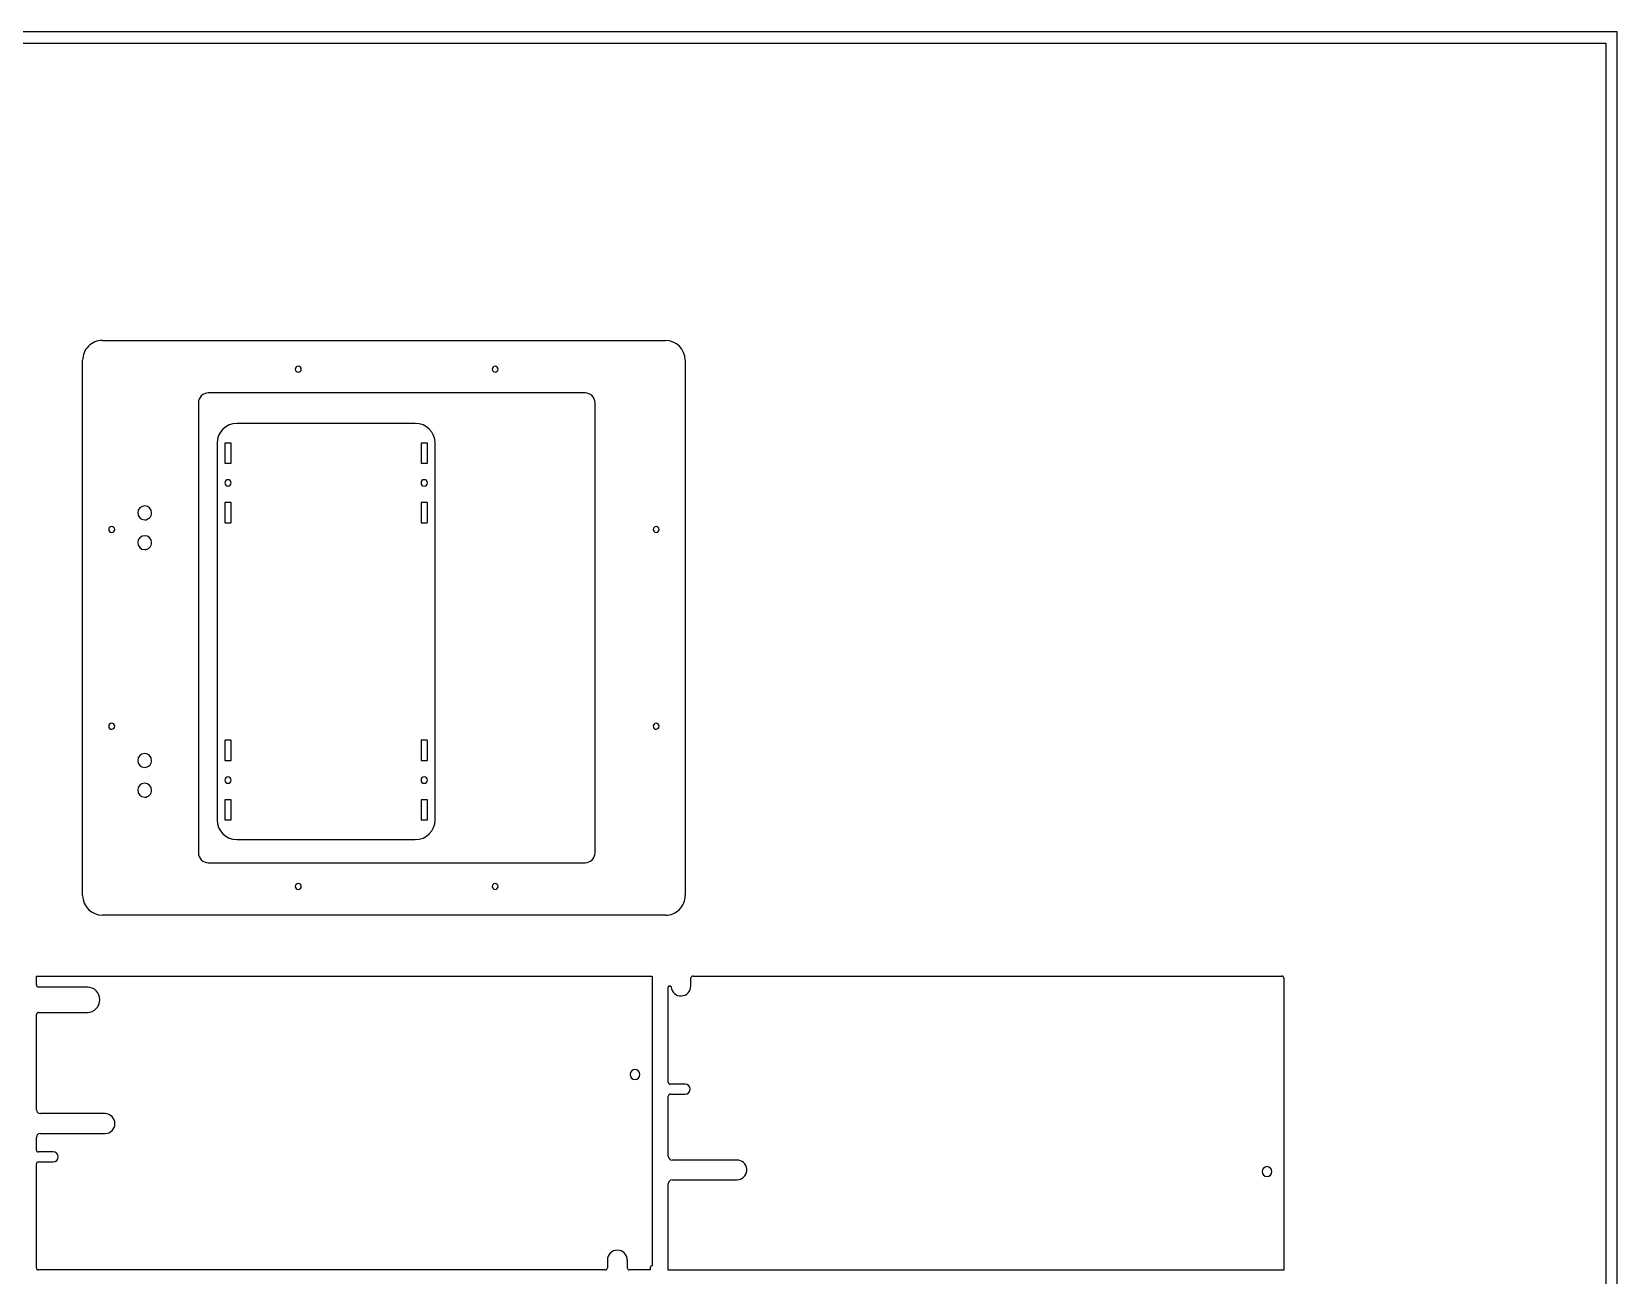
# Model space of a CAD drawing. Extents: x 1210 to 2780, y 0 to 1103.
# Drawn here: x 1980 to 2780, y 475 to 1103 of the extents above; entities that cross this region are included whole.
import ezdxf

# ---------------------------------------------------------------- set-up
doc = ezdxf.new("R2010")
doc.units = 0
doc.header["$MEASUREMENT"] = 0
doc.layers.add('ARDUINO_SCOCCHE', color=18, linetype='CONTINUOUS')
doc.layers.add('PREDEFINITO', color=18, linetype='CONTINUOUS')

msp = doc.modelspace()

# ---------------------------------------------------------------- linework, layer by layer
at = {"layer": 'ARDUINO_SCOCCHE'}
for p, q in [((2015.49, 946.73), (2299.49, 946.73)), ((2005.49, 666.73), (2005.49, 936.73)), ((2309.49, 936.73), (2309.49, 666.73)), ((2258.97, 920.23), (2068.9, 920.23)), ((2063.87, 915.21), (2063.87, 688.25)), ((2263.99, 688.25), (2263.99, 915.21)), ((2173.32, 904.88), (2083.32, 904.88)), ((2073.32, 894.88), (2073.32, 704.88)), ((2077.22, 894.88), (2077.22, 884.88)), ((2080.32, 894.98), (2077.32, 894.98)), ((2080.42, 884.88), (2080.42, 894.88)), ((2176.22, 894.88), (2176.22, 884.88)), ((2179.32, 894.98), (2176.32, 894.98)), ((2179.42, 884.88), (2179.42, 894.88)), ((2183.32, 704.88), (2183.32, 894.88)), ((2077.32, 884.78), (2080.32, 884.78)), ((2176.32, 884.78), (2179.32, 884.78)), ((2077.22, 864.88), (2077.22, 854.88)), ((2080.32, 864.98), (2077.32, 864.98)), ((2080.42, 854.88), (2080.42, 864.88)), ((2176.22, 864.88), (2176.22, 854.88)), ((2179.32, 864.98), (2176.32, 864.98)), ((2179.42, 854.88), (2179.42, 864.88)), ((2077.32, 854.78), (2080.32, 854.78)), ((2176.32, 854.78), (2179.32, 854.78)), ((2077.22, 744.88), (2077.22, 734.88)), ((2080.32, 744.98), (2077.32, 744.98)), ((2080.42, 734.88), (2080.42, 744.88)), ((2176.22, 744.88), (2176.22, 734.88)), ((2179.32, 744.98), (2176.32, 744.98)), ((2179.42, 734.88), (2179.42, 744.88)), ((2077.32, 734.78), (2080.32, 734.78)), ((2176.32, 734.78), (2179.32, 734.78)), ((2077.22, 714.88), (2077.22, 704.88)), ((2080.32, 714.98), (2077.32, 714.98)), ((2080.42, 704.88), (2080.42, 714.88)), ((2176.22, 714.88), (2176.22, 704.88)), ((2179.32, 714.98), (2176.32, 714.98)), ((2179.42, 704.88), (2179.42, 714.88)), ((2077.32, 704.78), (2080.32, 704.78)), ((2176.32, 704.78), (2179.32, 704.78)), ((2083.32, 694.88), (2173.32, 694.88)), ((2068.9, 683.23), (2258.97, 683.23)), ((2299.49, 656.73), (2015.49, 656.73)), ((1982.16, 626.04), (2292.76, 626.04)), ((1982.16, 621.57), (1982.16, 626.04)), ((2292.76, 626.04), (2292.76, 479.74)), ((2312.32, 621.01), (2312.32, 624.92)), ((2313.43, 626.01), (2610.53, 626.01)), ((2611.53, 625.01), (2611.53, 477.71)), ((2007.87, 620.46), (1983.25, 620.46)), ((2300.93, 572.46), (2300.93, 620.51)), ((2301.43, 621.01), (2301.84, 621.01)), ((1982.16, 558.61), (1982.16, 606.57)), ((1983.25, 607.68), (2007.87, 607.68)), ((2309.46, 571.46), (2301.93, 571.46)), ((2300.93, 535.21), (2300.93, 565.46)), ((2301.93, 566.46), (2309.46, 566.46)), ((2016.79, 556.61), (1984.16, 556.61)), ((1982.16, 538.29), (1982.16, 544.6)), ((1984.16, 546.6), (2016.79, 546.61)), ((1990.69, 537.29), (1983.16, 537.29)), ((1982.16, 478.74), (1982.16, 531.29)), ((1983.16, 532.29), (1990.69, 532.29)), ((2335.55, 533.21), (2302.93, 533.21)), ((2300.93, 477.71), (2300.93, 521.21)), ((2302.93, 523.21), (2335.55, 523.21)), ((2335.55, 523.21), (2336.54, 523.31)), ((2270.25, 482.74), (2270.25, 478.83)), ((2280.25, 482.74), (2280.25, 478.83)), ((2269.13, 477.74), (1983.16, 477.74)), ((2291.74, 477.74), (2281.34, 477.74)), ((2291.74, 478.76), (2291.74, 477.74)), ((2611.53, 477.71), (2300.93, 477.71))]:
    msp.add_line(p, q, dxfattribs=at)
for centre, radius, start, end in [((2015.49, 936.73), 10, 89.99982, 180), ((2299.49, 936.73), 10, 0, 89.99982), ((2114.28, 932.23), 1.5, 90.03952, 180.03687), ((2114.28, 932.23), 1.5, 180.03952, 270.03687), ((2114.28, 932.23), 1.5, 0.03952, 90.03687), ((2114.28, 932.23), 1.5, 270.03952, 0.03687), ((2213.59, 932.23), 1.5, 90.0382, 270.0382), ((2213.59, 932.23), 1.5, 270.0382, 90.0382), ((2068.87, 915.23), 5, 89.74668, 180.25218), ((2258.99, 915.23), 5, 359.74782, 90.25332), ((2083.32, 894.88), 10, 90.00133, 179.99867), ((2173.32, 894.88), 10, 0.00133, 89.99867), ((2077.32, 894.88), 0.1, 90.00133, 179.99867), ((2080.32, 894.88), 0.1, 0.00133, 89.99867), ((2176.32, 894.88), 0.1, 90.00133, 179.99867), ((2179.32, 894.88), 0.1, 0.00133, 89.99867), ((2077.32, 884.88), 0.1, 180.00133, 269.99867), ((2080.32, 884.88), 0.1, 270.00133, 359.99867), ((2176.32, 884.88), 0.1, 180.00133, 269.99867), ((2179.32, 884.88), 0.1, 270.00133, 359.99867), ((2078.82, 874.88), 1.6, 90, 270), ((2078.82, 874.88), 1.6, 270, 90), ((2177.82, 874.88), 1.6, 90, 270), ((2177.82, 874.88), 1.6, 270, 90), ((2077.32, 864.88), 0.1, 90.00133, 179.99867), ((2080.32, 864.88), 0.1, 0.00133, 89.99867), ((2176.32, 864.88), 0.1, 90.00133, 179.99867), ((2179.32, 864.88), 0.1, 0.00133, 89.99867), ((2036.79, 859.73), 3.5, 179.90637, 269.90372), ((2036.8, 859.73), 3.5, 0.00084, 179.90913), ((2036.79, 859.73), 3.5, 269.90418, 359.99932), ((2020.15, 851.38), 1.5, 90.04334, 180.04069), ((2020.15, 851.38), 1.5, 180.04335, 270.04069), ((2020.15, 851.38), 1.5, 0.04335, 90.04069), ((2020.15, 851.38), 1.5, 270.04334, 0.04069), ((2036.8, 844.73), 3.5, 0.00084, 179.90913), ((2077.32, 854.88), 0.1, 180.00133, 269.99867), ((2080.32, 854.88), 0.1, 270.00133, 359.99867), ((2176.32, 854.88), 0.1, 180.00133, 269.99867), ((2179.32, 854.88), 0.1, 270.00133, 359.99867), ((2294.83, 851.38), 1.5, 90.04334, 180.04069), ((2294.83, 851.38), 1.5, 180.04335, 270.04069), ((2294.83, 851.38), 1.5, 0.04335, 90.04069), ((2294.83, 851.38), 1.5, 270.04334, 0.04069), ((2036.79, 844.73), 3.5, 179.90637, 269.90372), ((2036.79, 844.73), 3.5, 269.90418, 359.99932), ((2020.15, 752.07), 1.5, 0.04584, 180.04584), ((2020.15, 752.07), 1.5, 180.04335, 270.04069), ((2020.15, 752.07), 1.5, 270.04334, 0.04069), ((2294.83, 752.07), 1.5, 0.04584, 180.04584), ((2294.83, 752.07), 1.5, 180.04335, 270.04069), ((2294.83, 752.07), 1.5, 270.04334, 0.04069), ((2077.32, 744.88), 0.1, 90.00133, 179.99867), ((2080.32, 744.88), 0.1, 0.00133, 89.99867), ((2176.32, 744.88), 0.1, 90.00133, 179.99867), ((2179.32, 744.88), 0.1, 0.00133, 89.99867), ((2036.79, 734.79), 3.5, 0.00002, 179.90831), ((2036.79, 734.79), 3.5, 179.91457, 269.91192), ((2036.79, 734.79), 3.5, 269.91153, 0.00667), ((2077.32, 734.88), 0.1, 180.00133, 269.99867), ((2080.32, 734.88), 0.1, 270.00133, 359.99867), ((2176.32, 734.88), 0.1, 180.00133, 269.99867), ((2179.32, 734.88), 0.1, 270.00133, 359.99867), ((2036.79, 719.79), 3.5, 0.00002, 179.90831), ((2078.82, 724.88), 1.6, 90, 270), ((2078.82, 724.88), 1.6, 270, 90), ((2177.82, 724.88), 1.6, 90, 270), ((2177.82, 724.88), 1.6, 270, 90), ((2036.79, 719.79), 3.5, 179.91457, 269.91192), ((2036.79, 719.79), 3.5, 269.91153, 0.00667), ((2077.32, 714.88), 0.1, 90.00133, 179.99867), ((2080.32, 714.88), 0.1, 0.00133, 89.99867), ((2176.32, 714.88), 0.1, 90.00133, 179.99867), ((2179.32, 714.88), 0.1, 0.00133, 89.99867), ((2083.32, 704.88), 10, 180.00133, 269.99867), ((2077.32, 704.88), 0.1, 180.00133, 269.99867), ((2080.32, 704.88), 0.1, 270.00133, 359.99867), ((2173.32, 704.88), 10, 270.00133, 359.99867), ((2176.32, 704.88), 0.1, 180.00133, 269.99867), ((2179.32, 704.88), 0.1, 270.00133, 359.99867), ((2068.87, 688.23), 5, 179.74828, 270.25377), ((2258.99, 688.23), 5, 269.74623, 0.25172), ((2114.28, 671.23), 1.5, 90.0382, 270.0382), ((2114.28, 671.23), 1.5, 0.03933, 90.03668), ((2213.59, 671.23), 1.5, 90.0382, 270.0382), ((2213.59, 671.23), 1.5, 270.0382, 90.0382), ((2015.49, 666.73), 10, 180, 269.99982), ((2114.28, 671.23), 1.5, 270.03952, 0.03687), ((2299.49, 666.73), 10, 269.99982, 0), ((2287.48, 661.73), 5, 269.99982, 270.30936), ((2313.42, 624.91), 1.1, 89.59996, 179.47991), ((2610.53, 625.01), 1, 0.00133, 89.99867), ((1983.26, 621.57), 1.1, 179.60001, 269.47995), ((2007.79, 614.07), 6.39, 270.77874, 89.22126), ((2301.43, 620.51), 0.5, 90, 180), ((2301.84, 620.51), 0.5, 5.21591, 90), ((2307.32, 621.01), 5, 185.21591, 360), ((1983.26, 606.58), 1.1, 90.41245, 180.50759), ((2284.16, 576.35), 2.5, 0, 180), ((2284.16, 576.35), 2.5, 180.00133, 269.99867), ((2284.16, 576.35), 2.5, 270.00133, 359.99867), ((2301.93, 572.46), 1, 180.00133, 269.99867), ((2309.46, 568.96), 2.5, 270, 90), ((2301.93, 565.46), 1, 90.00133, 179.99867), ((1984.16, 558.61), 2, 180.00133, 269.99867), ((2016.79, 551.61), 5, 270, 90), ((1984.16, 544.6), 2, 90.01995, 180.0173), ((1983.16, 538.29), 1, 180.00133, 269.99867), ((1990.69, 534.79), 2.5, 270, 90), ((1983.16, 531.29), 1, 90.00133, 179.99867), ((2302.93, 535.21), 2, 180.00133, 269.99867), ((2335.56, 528.21), 5, 281.30595, 90.10034), ((2603.02, 527.38), 2.5, 0, 180), ((2302.93, 521.21), 2, 90.06142, 180.05877), ((2603.02, 527.38), 2.5, 180.00133, 269.99867), ((2603.02, 527.38), 2.5, 270.00133, 359.99867), ((2275.25, 482.74), 5, 0, 180), ((1983.16, 478.74), 1, 180.00133, 269.99867), ((2269.14, 478.84), 1.1, 269.59743, 359.47738), ((2281.35, 478.84), 1.1, 180.41245, 270.50759), ((2292.74, 478.74), 1, 88.82764, 178.82499)]:
    msp.add_arc(centre, radius, start, end, dxfattribs=at)
at = {"layer": 'PREDEFINITO', "color": 18}
for points in [[(2779.73, 1102.52), (1210.48, 1102.52), (1210.48, 0), (2779.73, 0), (2779.73, 1102.52)], [(2773.99, 5.74), (1216.23, 5.74), (1216.23, 1096.77), (2773.99, 1096.77), (2773.99, 5.74)]]:
    msp.add_lwpolyline(points, dxfattribs=at)

doc.saveas('drawing.dxf')
